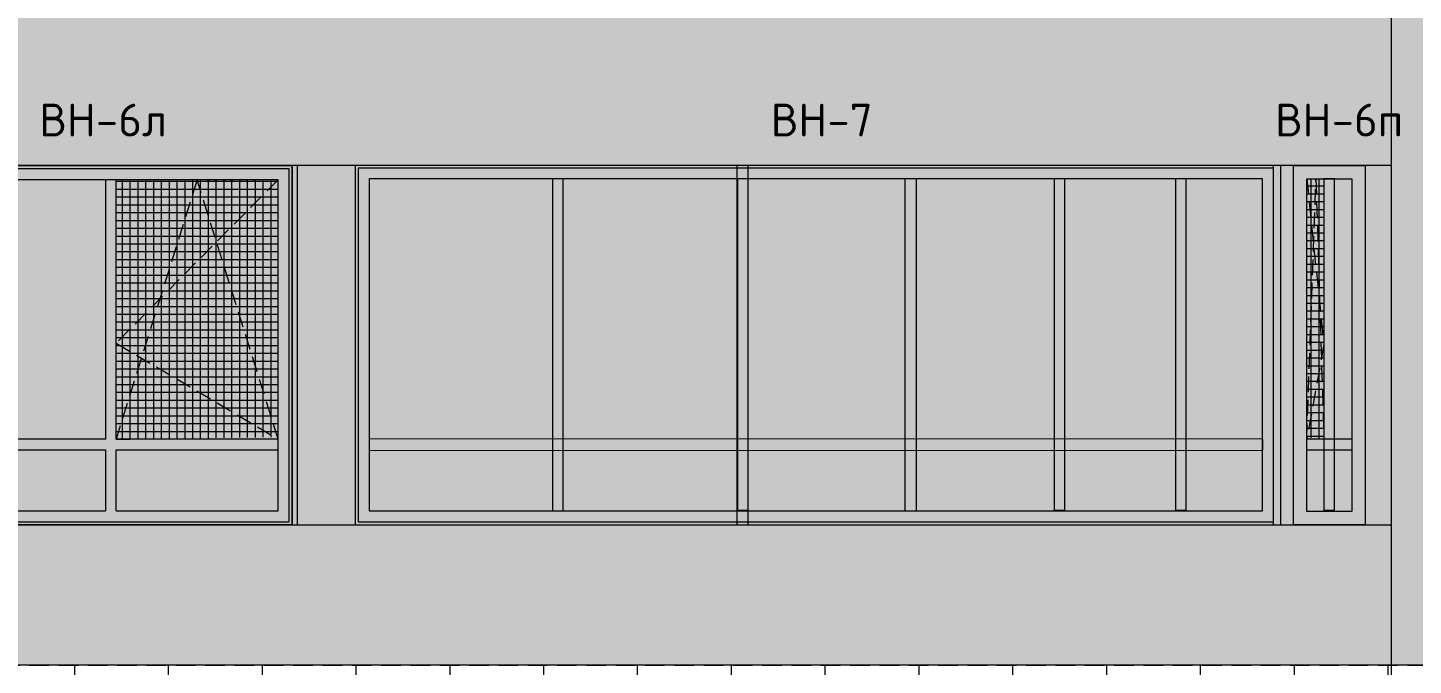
# Model space of a CAD drawing. Header units: millimetres. Extents: x -136099598 to 9192475, y 0 to 779331.
# Drawn here: x 151547 to 160407, y 288553 to 292633 of the extents above; entities that cross this region are included whole.
import ezdxf

# ---------------------------------------------------------------- set-up
doc = ezdxf.new("R2010")
doc.units = ezdxf.units.MM
doc.header["$MEASUREMENT"] = 0
doc.linetypes.add('01_base$0$DASHED2', pattern=[0.375, 0.25, -0.125])
doc.linetypes.add('ADSK_Штриховая_ш2 п1', pattern=[3, 2, -1])
doc.layers.get('0').update_dxf_attribs({"color": 250, "lineweight": 9})
for name, color, linetype, lineweight, true_color in [('!_Окно_00_Штрих_Стекло', 7, 'Continuous', 0, 0x737373), ('RAL 000 80 00', 7, 'Continuous', 0, 0xb9b8b6), ('RAL 7016', 7, 'Continuous', 0, 0x383e42), ('RAL 90 10', 7, 'Continuous', 0, 0xf1ece1)]:
    doc.layers.add(name, color=color, linetype=linetype, lineweight=lineweight, true_color=true_color)
doc.layers.add('!_Цоколь', color=7, linetype='Continuous', lineweight=0)
doc.layers.add('пунктир', color=251, linetype='Continuous', lineweight=13)
for name, color, linetype in [('PDF _0', 7, 'Continuous'), ('PDF _PDF _0', 7, 'Continuous'), ('PDF _Текст', 7, 'Continuous')]:
    doc.layers.add(name, color=color, linetype=linetype)
doc.styles.add('PDF ISOCPEUR', font='isocpeur.ttf')

# ---------------------------------------------------------------- blocks, each defined once
blk = doc.blocks.new('A$C080b50c1')
at = {"layer": '!_Окно_00_Штрих_Стекло'}
h = blk.add_hatch(color=256, dxfattribs=at)
h.dxf.hatch_style = 1
h.set_gradient(color1=(70, 92, 124), color2=(219, 225, 235), name='CURVED')
h.paths.add_polyline_path([(2198.6, 85.3), (90, 85.6), (90, 2209.2), (2202.9, 2209)])
h = blk.add_hatch(color=256, dxfattribs=at)
h.dxf.hatch_style = 1
h.set_gradient(color1=(70, 92, 124), color2=(219, 225, 235), name='CURVED')
h.paths.add_polyline_path([(8496.5, 90), (2783.1, 90), (2783.1, 2213.7), (8496.5, 2213.7)])
h = blk.add_hatch(color=256, dxfattribs=at)
h.dxf.hatch_style = 1
h.set_gradient(color1=(70, 92, 124), color2=(219, 225, 235), name='CURVED')
h.paths.add_polyline_path([(9066.2, 85.6), (8778.6, 85.6), (8778.6, 2213.7), (9066.2, 2213.7)])
at = {"layer": 'PDF _PDF _0', "lineweight": 0, "true_color": 0x636466}
h = blk.add_hatch(dxfattribs=at)
h.set_pattern_fill('ANSI37', color=251, scale=400, angle=225)
h.set_pattern_definition([(270, (1006252.885, 5199.706), (50, 8e-15), []), (2e-15, (1006252.885, 5199.706), (-4e-16, 50), [])])
h.paths.add_polyline_path([(2200.8, 562.2), (2200.8, 2209.2), (1165.1, 2209.2), (1165.1, 547.6)])
h = blk.add_hatch(dxfattribs=at)
h.set_pattern_fill('ANSI37', color=251, scale=400, angle=225)
h.set_pattern_definition([(270, (1006355.206, 4170.154), (50, 8e-15), []), (2e-15, (1006355.206, 4170.154), (-4e-16, 50), [])])
h.paths.add_polyline_path([(8778.6, 562.2), (8778.6, 2209.2), (8888, 2209.2), (8888, 547.6)])
at = {"layer": 'RAL 7016', "ltscale": 100, "transparency": 33554687}
h = blk.add_hatch(color=256, dxfattribs=at)
h.dxf.hatch_style = 1
h.paths.add_polyline_path([(2290.8, 2299.2), (0, 2299.2), (0, 0), (2290.8, 0)])
h.paths.add_polyline_path([(2200.8, 2209.2), (2200.8, 90), (90, 90), (90, 2209.2)], flags=16)
h = blk.add_hatch(color=256, dxfattribs=at)
h.dxf.hatch_style = 1
h.paths.add_polyline_path([(8566.5, 2301.4), (2693.1, 2299.2), (2693.1, 0), (8566.5, 2.2)])
h.paths.add_polyline_path([(8496.5, 2213.7), (8496.5, 90), (2783.1, 90), (2783.1, 2213.7)], flags=16)
h = blk.add_hatch(color=256, dxfattribs=at)
h.dxf.hatch_style = 1
h.paths.add_polyline_path([(9151.8, 2299.2), (8693, 2299.2), (8693, 0), (9151.8, 0)])
h.paths.add_polyline_path([(9066.2, 2213.7), (9066.2, 85.6), (8778.6, 85.6), (8778.6, 2213.7)], flags=16)
h = blk.add_hatch(color=256, dxfattribs=at)
h.dxf.hatch_style = 1
h.paths.add_polyline_path([(1166.2, 90), (1166.2, 2209.2), (1096.2, 2209.2), (1096.2, 90)])
h = blk.add_hatch(color=256, dxfattribs=at)
h.dxf.hatch_style = 1
h.paths.add_polyline_path([(4024.4, 90), (4023.8, 2213.7), (3953.8, 2213.7), (3954.4, 90)])
h = blk.add_hatch(color=256, dxfattribs=at)
h.dxf.hatch_style = 1
h.paths.add_polyline_path([(5207.5, 90), (5206.9, 2213.7), (5136.9, 2213.7), (5137.5, 90)])
h = blk.add_hatch(color=256, dxfattribs=at)
h.dxf.hatch_style = 1
h.paths.add_polyline_path([(6283.5, 90), (6281.9, 2213.7), (6208, 2213.7), (6208.6, 90)])
h = blk.add_hatch(color=256, dxfattribs=at)
h.dxf.hatch_style = 1
h.paths.add_polyline_path([(7233.5, 90), (7233, 2213.7), (7163, 2213.7), (7163.5, 90)])
h = blk.add_hatch(color=256, dxfattribs=at)
h.dxf.hatch_style = 1
h.paths.add_polyline_path([(7233.2, 90), (7231.6, 2213.7), (7163.5, 2213.7), (7164.1, 90)])
h = blk.add_hatch(color=256, dxfattribs=at)
h.dxf.hatch_style = 1
h.paths.add_polyline_path([(8008.5, 90), (8008, 2213.7), (7938, 2213.7), (7938.5, 90)])
h = blk.add_hatch(color=256, dxfattribs=at)
h.dxf.hatch_style = 1
h.paths.add_polyline_path([(8958, 90), (8957.4, 2213.7), (8887.4, 2213.7), (8888, 90)])
h = blk.add_hatch(color=256, dxfattribs=at)
h.dxf.hatch_style = 1
h.paths.add_polyline_path([(2200.8, 549.5), (140, 550), (140, 480), (2200.8, 480.5)])
h = blk.add_hatch(color=256, dxfattribs=at)
h.dxf.hatch_style = 1
h.paths.add_polyline_path([(8496.5, 550.3), (2783.1, 550), (2783.1, 477.6), (8496.5, 477.6)])
h = blk.add_hatch(color=256, dxfattribs=at)
h.dxf.hatch_style = 1
h.paths.add_polyline_path([(9066.2, 549.5), (8778.6, 550), (8778.6, 480), (9066.2, 480.5)])
at = {"ltscale": 150}
for points in [[(2290.8, 2299.2), (2290.8, 0), (0, 0), (0, 2299.2)], [(2693.1, 2299.2), (2693.1, 0), (8566.5, 0), (8566.5, 2299.2)], [(5134.1, 2299.2), (5134.1, 0), (5206.4, 0), (5206.4, 2299.2)], [(9151.8, 2299.2), (9151.8, 0), (8693, 0), (8693, 2299.2)], [(9066.2, 2213.7), (9066.2, 85.6), (8778.6, 85.6), (8778.6, 2213.7)]]:
    blk.add_lwpolyline(points, close=True, dxfattribs=at)
at = {"layer": 'PDF _0', "linetype": 'ADSK_Штриховая_ш2 п1', "lineweight": 0, "ltscale": 50}
for points in [[(2200.8, 2209.2), (1165.1, 1163.8), (2200.8, 550), (1683.4, 2209.2), (1165.1, 550)], [(8778.6, 2213.7), (8888, 1154.1), (8778.6, 550), (8837.2, 2213.7), (8888, 550)]]:
    blk.add_lwpolyline(points, dxfattribs=at)
at = {"layer": 'PDF _PDF _0', "lineweight": 0}
for points in [[(0, 0), (2290.8, 0), (2290.8, 2299.2), (0, 2299.2)], [(20, 20), (2270.8, 20), (2270.8, 2279.2), (20, 2279.2)], [(2693.1, 0), (8566.5, 0), (8566.5, 2299.2), (2693.1, 2299.2)], [(2713.1, 20), (8566.5, 20), (8566.5, 2283.7), (2713.1, 2283.7)], [(2783.1, 90), (8496.5, 90), (8496.5, 2213.7), (2783.1, 2213.7)], [(3954.4, 90), (4023.3, 90), (4023.3, 2213.7), (3954.4, 2213.7)], [(5137.5, 94.4), (5206.4, 94.4), (5206.4, 2213.7), (5137.5, 2213.7)], [(6208, 90), (6282.7, 90), (6282.7, 2213.7), (6208, 2213.7)], [(7163.5, 94.4), (7232.4, 94.4), (7232.4, 2213.7), (7163.5, 2213.7)], [(7938.5, 94.4), (8007.4, 94.4), (8007.4, 2213.7), (7938.5, 2213.7)], [(8888, 94.4), (8956.9, 94.4), (8956.9, 2213.7), (8888, 2213.7)], [(2783.1, 477.6), (8497.4, 477.9), (8497.4, 550), (2783.1, 550.5)]]:
    blk.add_lwpolyline(points, close=True, dxfattribs=at)
for points in [[(1165.1, 90), (2200.8, 90), (2200.8, 2209.2), (90, 2209.2), (90, 550)], [(1165.1, 550), (1165.1, 2209.2), (1096.2, 2209.2), (1096.2, 550)], [(1096.2, 550), (90, 550)], [(1165.1, 480), (2200.8, 480), (2200.8, 550), (1165.1, 550)], [(9066.2, 550), (8778.6, 550)], [(90, 480), (90, 90), (1096.2, 90)], [(90, 480), (1096.2, 480)], [(1096.2, 480), (1096.2, 90)], [(1165.1, 90), (1165.1, 480)], [(8778.6, 480), (9066.2, 480)]]:
    blk.add_lwpolyline(points, dxfattribs=at)
at = {"layer": 'PDF _Текст', "lineweight": 0, "insert": (673.3, 2485.8), "char_height": 209.99, "width": 587.98, "attachment_point": 7, "style": 'PDF ISOCPEUR'}
blk.add_mtext('ВН-6л', dxfattribs=at)
at = {"layer": 'PDF _Текст', "lineweight": 0, "char_height": 209.99, "attachment_point": 7, "style": 'PDF ISOCPEUR'}
for s, insert in [('ВН-7', (5351, 2485.8)), ('ВН-6п', (8575.5, 2485.8))]:
    blk.add_mtext(s, dxfattribs=dict(at, insert=insert))

msp = doc.modelspace()

# ---------------------------------------------------------------- hatches: boundary and pattern name
at = {"layer": '!_Цоколь', "lineweight": 0, "ltscale": 5, "true_color": 0x636466}
h = msp.add_hatch(dxfattribs=at)
h.set_pattern_fill('ANSI37', color=251, scale=4800, angle=45)
h.set_pattern_definition([(90, (541247.05, -120), (-600, 1e-13), []), (180, (541247.05, -120), (-2e-13, -600), [])])
h.paths.add_polyline_path([(189807.6, 288553.9), (150807.5, 288553.2), (150807.5, 287083.9), (160267, 287028.9), (160267, 286913.3), (189807.6, 286913.3), (189807.6, 287125.8)])
at = {"layer": 'RAL 000 80 00'}
h = msp.add_hatch(color=256, dxfattribs=at)
h.dxf.hatch_style = 1
h.paths.add_polyline_path([(150807.5, 302392), (160266.9, 302392), (160267.1, 288553.3), (150807.3, 288553.3)])
at = {"layer": 'RAL 90 10', "ltscale": 100, "transparency": 33554687}
h = msp.add_hatch(color=256, dxfattribs=at)
h.dxf.hatch_style = 1
h.paths.add_polyline_path([(193317.6, 302392), (160267, 302392), (160267, 288553.3), (193315.8, 288553.9)])

# ---------------------------------------------------------------- linework, layer by layer
at = {"ltscale": 150}
for p, q in [((160267, 286913.3, 0), (160267, 302392, -1.1)), ((153270, 291750.2, 0.5), (153270, 289450.2, 0.5)), ((159559.1, 291750.2, 0.5), (159559.1, 289450.2, 0.5)), ((193315.8, 288553.9, -0.3), (150807.5, 288553.2, 0.3))]:
    msp.add_line(p, q, dxfattribs=at)
at = {"ltscale": 150, "elevation": 0.5}
msp.add_lwpolyline([(150947.6, 289450.9), (160267, 289450.9), (160267, 291750.2), (150947.6, 291750.2)], close=True, dxfattribs=at)
at = {"layer": 'пунктир', "linetype": '01_base$0$DASHED2', "ltscale": 500}
msp.add_line((150807.2, 288553.9), (192647.4, 288553.9), dxfattribs=at)

# ---------------------------------------------------------------- block references
at = {"ltscale": 150}
msp.add_blockref('A$C080b50c1', (150947.6, 289450.9, 0.5), dxfattribs=at)

doc.saveas('drawing.dxf')
